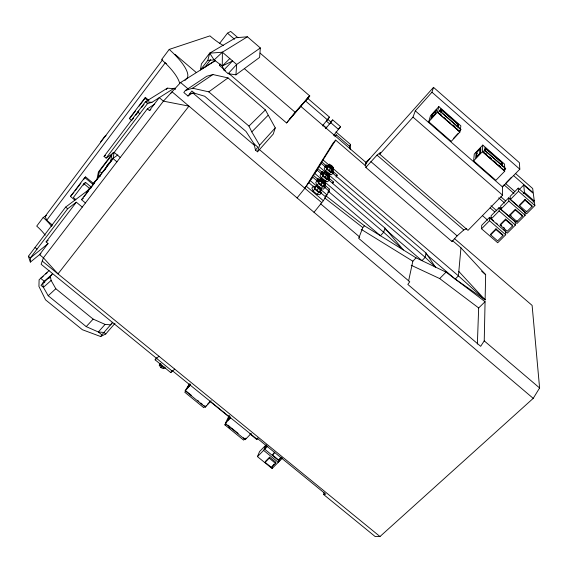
<?xml version="1.0" encoding="UTF-8"?>
<svg xmlns="http://www.w3.org/2000/svg" width="568" height="568" viewBox="0 0 568 568"><rect width="100%" height="100%" fill="white"/><g stroke="black" fill="none" stroke-linecap="round" stroke-linejoin="round"><path stroke-width="0.85" d="M40.924 253.527L30.374 262.104L30.381 257.879L67.656 208.775L76.325 202.201L82.261 207.1M223.863 69.971L232.582 60.961L222.287 66.002L222.379 52.199L247.414 36.799L260.336 47.96L259.59 57.432L235.926 74.827L228.173 73.67L223.863 69.971L222.287 66.002L214.143 59.952L209.691 53.186L235.826 37.729L247.414 36.799M490.667 234.868L490.674 234.158L495.942 228.84L502.9 234.861L502.914 235.578L497.625 240.882L490.667 234.868L495.949 229.543L495.942 228.84M491.1 219.106L491.135 215.712L499.066 207.625L515.155 221.605L515.368 225.07L507.302 233.15L491.1 219.106L499.123 210.955L499.066 207.625M503.575 229.472L505.577 231.211L505.69 234.754L497.703 242.749L481.572 228.797L489.51 220.725L489.552 217.317L493.556 220.789M320.679 203.869L359.672 237.034L358.685 238.347L409.741 281.756L407.838 284.426L480.67 346.317L484.234 340.871L485.072 301.7L446.043 272.129L416.074 257.851L364.429 225.808L325.521 195.527M426.334 254.372L455.216 279.073L485.115 299.847L485.647 274.656L460.96 247.854L452.163 240.292L452.021 241.542L365.82 167.425L366.275 166.424L335.688 140.118L332.869 143.37L304.867 188.256L297.092 197.927M477.361 344.045L478.668 307.948L485.072 301.7M481.572 228.797L481.7 225.319L489.552 217.317M485.654 151.045L485.782 148.717L501.587 162.547L501.594 165.806M484.696 151.131L484.894 147.63L502.481 163.023L502.502 166.183M473.62 160.907L482.36 151.691L482.8 145.074L504.604 164.159L504.703 171.224L495.871 180.326L473.62 160.907L474.266 154.106L482.8 145.074M235.926 74.827L236.657 64.461L260.336 47.96M479.917 149.029L479.562 153.701L476.566 156.86L476.971 152.146L479.917 149.029L481.039 150.016M476.169 152.728L475.693 158.053L480.386 153.104L480.769 147.857L476.169 152.728L477.283 153.708M460.96 247.854L458.419 275.863L455.216 279.073M215.251 60.535L200.469 69.836L201.391 63.95L209.691 53.186L222.379 52.199L236.657 64.461L228.173 73.67M459.895 132.046L460.882 125.89L438.837 106.592L430.459 115.851L428.726 121.751L451.233 141.382L459.895 132.046L437.303 112.287L438.837 106.592M458.078 127.85L458.625 124.641L440.846 109.077L439.824 110.206M113.039 158.614L114.047 152.799M457.226 126.671L457.673 124.115L441.691 110.128L440.15 111.818M110.597 161.809L111.782 155.135L99.407 171.394L98.079 178.217M332.663 173.141L425.993 252.994L425.198 257.325L421.967 260.655L385.679 229.664M96.879 179.8L98.42 171.983L113.302 152.416M408.598 280.89L412.844 261.202L416.074 257.851M441.08 112.542L441.691 110.128M440.264 111.342L440.846 109.077M109.468 162.775L108.318 163.811M200.469 69.836L207.817 60.329L209.691 53.186M454.272 238.432L532.11 305.406L539.6 387.98L533.224 398.36L379.992 536.519L375.221 536.582L323.533 494.451L324.001 492.754M432.212 114.331L430.885 118.939L435.486 113.863L436.728 109.333L432.212 114.331L433.341 115.318M189.939 93.507L194.497 93.195L204.686 96.248L246.015 131.442L254.073 143.889L255.465 150.073L257.51 151.805L259.59 145.245L275.26 127.857L265.398 109.922L228.016 77.908L212.915 74.543L206.773 76.247L185.388 90.482L183.826 92.506L187.98 96.035L192.296 93.053M328.517 179.85L384.983 228.095L383.67 232.248L380.418 235.727L328.652 191.572M379.751 154.198L413.007 117.114L415.293 110.852L431.971 92.215L433.519 87.358L519.386 162.668L519.812 169.193L502.51 186.922L502.559 195.129L468.004 230.359L379.751 154.198L380.539 152.387L377.031 155.107L365.82 167.425M275.26 127.857L273.272 134.027L257.51 151.805M266.995 446.384L265.675 445.312L259.569 451.532L257.46 456.629L272.072 468.515L278.27 462.309L279.094 460.101M266.491 444.9L264.731 449.238L279.399 461.18L279.946 459.711M274.607 452.142L272.434 454.954L278.753 460.101L280.919 457.29M275.523 463.346L275.913 462.302L269.615 457.169L265.533 461.294L265.121 462.331L271.419 467.457L275.523 463.346L269.211 458.206L269.615 457.169M272.072 468.515L272.64 467.031M364.429 225.808L362.81 227.569L358.99 237.53L359.672 237.034M271.419 467.457L274.159 464.063M257.46 456.629L263.616 450.374L265.675 445.312M249.877 433.888L256.736 439.483L257.382 437.964M229.337 415.272L225.297 423.444L245.213 439.66L245.894 438.127M365.132 165.892L366.502 162.902L369.974 158.465L433.519 87.358M104.519 170.215L105.385 168.838M229.571 416.252L227.413 420.632L230.359 417.501M229.827 416.344L228.3 419.454L230.558 417.054M314.019 212.297L323.334 200.731L329.149 191.146L324.548 187.22M327.942 192.204L329.568 189.208L325.024 185.338M332.699 183.414L333.473 181.987L328.858 178.04M336.093 177.138L337.193 175.093L332.493 171.074M189.279 384.025L185.175 390.791L205.282 407.157L206.134 405.609M349.526 148.859L349.483 146.232L350.477 144.442L335.944 131.932M92.74 184.188L97.1 179.112M103.681 170.982L106.713 166.978M190.039 383.911L188.264 386.836L189.925 384.998M189.627 384.245L187.348 388.008L190.244 384.799M106.436 166.19L110.838 161.134L110.107 162.313M304.867 188.256L312.719 177.131L317.313 181.05M312.719 177.131L311.122 178.956L317.086 170.088L321.793 174.106M317.086 170.088L315.524 171.877L321.254 163.378L325.954 167.397M321.254 163.378L319.727 165.132L335.688 140.118M334.95 136.781L336.206 134.801L349.483 146.232M333.622 135.475L340.559 126.685L332.713 119.912L330.477 122.525M109.383 162.931L109.063 163.385M156.576 357.812L155.128 359.842L170.762 372.58L172.139 370.499M325.698 128.659L332.713 119.912M320.92 190.039L321.531 189.172L319.585 186.78L317.022 185.253L314.764 187.965L316.71 190.365L319.287 191.892L320.92 190.039L318.343 188.512L316.397 186.112M323.071 186.247L325.286 183.563L323.355 181.213L320.828 179.687L319.223 181.526L318.605 182.364L320.537 184.728L323.071 186.247L325.286 183.563M319.287 191.892L321.531 189.172M322.404 125.918L329.497 117.143L307.586 98.257M328.808 177.131L329.376 176.328L327.488 174.042L325.031 172.544L322.865 175.136L324.754 177.436L327.225 178.927L328.808 177.131L326.337 175.633L324.449 173.332L325.031 172.544M325.762 181.717L325.173 182.541L322.674 181.036L320.764 178.707L321.36 177.891L323.852 179.396L325.762 181.717L324.697 182.924M325.492 170.883L323.362 173.439L325.492 170.883L327.921 172.367L329.781 174.617L329.227 175.405L327.395 174.291M327.225 178.927L329.376 176.328M331.179 171.962L333.267 169.434L331.421 167.212L329.028 165.742L327.488 167.503L326.927 168.256L328.773 170.492L331.179 171.962L333.267 169.434M327.913 165.941L327.36 166.687L329.433 164.202L331.797 165.657L333.622 167.851L333.082 168.597L331.307 167.503M314.764 187.965L318.591 183.471L317.342 180.638L315.73 182.477L316.972 185.317L318.272 186.425M318.605 182.364L320.828 179.687M320.125 181.689L319.166 180.525L319.77 179.708M326.927 168.256L329.028 165.742M329.433 164.202L328.886 164.94L330.711 167.141M46.647 215.442L43.189 217.48L36.721 226.099A36.728 18.02 34.5 0 1 45.227 235.166M223.558 45.653A24.062 6.141 39.1 0 1 209.926 35.876L169.207 49.416L161.568 59.612A40.023 12.418 37.8 0 1 179.616 83.049M100.593 141.908L104.803 136.292L106.067 135.681M162.647 59.746L45.142 216.33L46.661 220.327L52.618 225.219M46.661 220.327L165.267 62.764L166.325 63.659M74.997 200.199L70.453 196.45L84.746 177.543L85.612 176.925L93.436 183.421M132.01 120.806L129.334 118.549L144.797 98.094L145.564 97.625L148.93 100.472M73.982 192.304L70.453 196.45M75.04 190.905L80.855 183.215M83.496 179.722L85.612 176.925M130.654 117.342L135.447 111.001M139.174 106.074L145.564 97.625M30.374 262.104L28.4 256.267L65.632 207.107L90.837 188.164M154.688 104.121L147.361 108.85L114.203 152.423L106.117 158.117L104.05 156.392L145.394 101.807L167.347 88.161L173.51 88.622M86.272 192.431L89.432 188.292L91.136 187.007L85.59 182.406L83.858 183.67L73.357 197.529L75.821 199.56M132.663 119.252L133.7 117.888M135.766 115.162L138.862 111.065M141.446 107.657L144.031 104.249M83.496 185.168L85.59 182.406M106.117 158.117L147.51 103.589L151.954 102.311L174.156 88.21L175.668 88.707M147.361 108.85L149.419 110.59L159.281 97.653L163.421 101.154L188.945 106.131L57.993 273.911L43.416 257.808L39.547 254.649L48.053 243.487L46.107 241.897L76.325 202.201M85.434 202.954L81.472 199.673L112.904 158.465L117.867 154.908M84.078 196.72L88.764 190.578M90.326 188.533L94.494 183.073M101.771 173.531L99.109 177.017L100.465 176.016M102.829 172.139L112.4 159.594M166.303 89.524L167.347 88.161M171.018 93.152L172.054 91.796L533.224 398.36M184.976 80.486L186.034 79.101A40.229 12.034 38 0 0 169.207 49.416M219.518 43.502L227.477 33.192L230.665 31.417L237.985 37.736M49.082 270.581L39.107 279.776L38.936 286.407L45.561 299.861L82.381 329.731L100.614 336.512L105.776 333.984L115.006 323.306M204.97 67.01L210.664 59.64M51.951 274.436L44.24 281.231L41.01 285.392L43.402 287.337L48.202 295.743L86.222 326.614L98.356 331.989L101.885 334.857L112.783 322.241M187.98 96.035L191.899 90.979L194.497 93.195M48.763 278.54L52.59 273.62M225.446 70.574L219.397 65.391L220.462 64.028M286.563 122.951L295.119 112.251L309.759 95.942L286.563 122.951L228.805 73.45M289.481 119.457L309.404 95.935M164.315 367.652L163.414 368.667L160.829 367.567L159.253 365.167L160.261 363.882M255.465 150.073L257.9 147.14L254.073 143.889M112.507 322.454L110.526 324.832L105.08 324.392L93.152 319.109L55.813 288.736L51.113 280.457L50.353 276.495L42.621 283.311L43.402 287.337L51.113 280.457M304.121 102.68L309.759 95.942L260.108 53.108M95.254 181.483L94.785 182.023M327.807 119.124L329.497 117.143M325.443 128.396L326.557 127.09M338.876 128.631L340.559 126.685M335.156 136.015L336.206 134.801M100.614 336.512L101.757 335.198M155.128 359.842L158.905 356.207M324.633 166.822L326.153 165.082L328.595 165.6M325.712 166.63L324.172 168.398L325.379 171.053L326.927 169.285L325.712 166.63L328.183 167.148M320.579 173.567L322.134 171.784L324.647 172.296M324.172 173.971L321.623 173.467L320.054 175.263L321.282 178.011M316.326 180.638L317.917 178.828L320.508 179.31M322.865 175.136L324.449 173.332M316.163 186.687L313.486 186.219L311.86 188.072L313.103 190.962L317.05 194.32L319.72 194.76L321.346 192.914L320.075 190.024M319.166 180.525L322.858 176.208L321.623 173.467M328.773 170.492L330.327 168.724L332.727 170.201M159.253 365.167L160.595 363.626M324.754 177.436L326.337 175.633M165.394 367.908L163.882 368.043L160.219 365.061L161.12 364.038M313.103 190.962L314.736 189.109L313.486 186.219M332.607 169.008L333.622 167.851M329.092 174.22L330.64 172.459L333.104 172.956L331.556 174.71L329.092 174.22L327.239 172.636M320.537 184.728L322.155 182.882L324.69 184.408M328.744 175.803L329.781 174.617M160.829 367.567L162.178 366.026M316.71 190.365L318.343 188.512M332.436 172.48L333.451 171.33L332.536 169.363M329.199 179.935L326.664 179.452L325.081 181.256L327.622 181.724L329.199 179.935L327.949 177.195M328.574 179.36L329.61 178.174L328.68 176.151M325.102 187.262L322.489 186.801L320.87 188.633L323.49 189.094L325.102 187.262L324.15 185.132M163.882 368.043L164.784 367.02M317.05 194.32L318.683 192.467L321.346 192.914M324.52 186.567L325.578 185.367L324.64 183.272M105.08 324.392L98.356 331.989L103.887 332.443L105.776 333.984M336.185 176.243L337.193 175.093M332.436 183.152L333.473 181.987M328.51 190.401L329.568 189.208M328.077 192.353L329.149 191.146M170.762 372.58L174.724 369.108M95.161 181.128L94.068 182.619L94.565 182.257M452.021 241.542L457.126 235.876L463.793 229.948L466.74 228.698M185.175 390.791L190.472 384.926M428.726 121.751L437.303 112.287M439.547 110.938L437.978 112.663L459.299 131.307L460.882 129.603L459.924 128.411L440.64 111.541L439.547 110.938L460.882 129.603M215.549 60.513L180.603 82.53L163.421 101.154L43.416 257.808L41.123 264.269L172.125 371.046M86.222 326.614L93.152 319.109M457.077 126.316L458.625 124.641M207.426 404.359L210.352 401.193M205.282 407.157L211.225 400.724M453.349 138.549L458 133.537M225.297 423.444L230.7 417.721M243.48 437.765L244.822 438.858L243.615 440.108L224.829 424.821L226.021 423.558M484.213 150.364L485.782 148.717M484.596 150.343L482.999 152.025L504.079 170.464L505.69 168.795L504.689 167.574L485.619 150.896L484.596 150.343L505.69 168.795M501.43 164.109L502.481 163.023M245.213 439.66L251.269 433.37M256.736 439.483L257.929 438.248M502.275 186.694L504.065 184.856L513.983 193.511M506.081 182.782L511.505 177.209M259.59 145.245L251.801 131.897L268.032 115.354M508.68 197.841L500.664 206.006L500.735 209.315L516.994 223.451L525.144 215.293L524.825 211.907L508.68 197.841L508.836 201.079L525.144 215.293M518.236 188.107L510.142 196.358L510.305 199.581L526.628 213.809L534.864 205.566L534.438 202.272L518.236 188.107L518.492 191.267L534.864 205.566M490.475 218.822L491.654 217.622M500.294 208.839L501.487 207.625M519.479 189.321L523.724 185.005L533.309 193.383L534.275 200.965L533.025 202.222M264.731 449.238L267.84 446.079M500.735 209.315L508.836 201.079M510.305 199.581L518.492 191.267M523.22 193.653L524.463 192.389L523.724 185.005M411.211 265.277L439.682 278.569L446.043 272.129M500.252 224.495L505.577 219.12L512.556 225.184L512.592 225.886L507.245 231.247L500.266 225.191L500.252 224.495L501.516 225.595M509.922 214.732L515.304 209.308L522.311 215.414L522.368 216.096L516.965 221.506L509.957 215.414L509.922 214.732L511.193 215.84M524.974 199.553L519.543 205.034L519.592 205.694L526.628 211.829L532.088 206.361L532.01 205.694L524.974 199.553L525.038 200.206L532.088 206.361M265.121 462.331L269.211 458.206M272.434 454.954L274.798 452.575M500.266 225.191L505.598 219.816L505.577 219.12M509.957 215.414L515.346 209.982L515.304 209.308M519.592 205.694L525.038 200.206M278.753 460.101L281.124 457.73M279.399 461.18L282.523 458.056M222.287 66.002L229.813 58.575M251.801 131.897L248.954 126.103L265.398 109.922M222.379 52.199L214.143 59.952L207.817 60.329M48.202 295.743L55.813 288.736M365.735 162.27L369.974 158.465M365.295 163.982L366.502 162.902L301.061 106.599M43.594 283.105L44.886 281.969M41.783 277.454L43.125 276.289M45.802 273.968L47.144 272.803M48.003 243.715L30.381 257.879L28.4 256.267M46.107 241.897L48.159 240.264M81.472 199.673L83.503 198.125M185.388 90.482L192.616 88.225L208.783 91.853L228.016 77.908M104.05 156.392L105.506 155.376M192.616 88.225L212.915 74.543M149.419 110.59L150.868 109.638M219.397 65.391L220.881 64.418M129.334 118.549L130.122 118.045M323.533 494.451L325.776 494.167L257.702 438.659L256.764 438.972L172.466 370.79M151.954 102.311L145.394 101.807L147.51 103.589M224.829 424.821L226 424.992M323.859 185.054L325.578 185.367M317.342 180.638L319.969 181.121M327.942 177.855L329.61 178.174M331.833 170.996L333.451 171.33M361.191 229.323L412.844 261.202M99.407 171.394L102.112 173.091M439.682 278.569L478.668 307.948M324.612 197.877L362.81 227.569M210.096 401.462L229.302 417.118M263.616 450.374L278.27 462.309M191.352 395.335L185.928 390.919L184.763 392.218L203.727 407.654L204.913 406.368L203.557 405.268M197.458 400.298L198.807 401.406M200.845 403.06L202.201 404.16M228.038 425.198L230.054 426.838M231.396 427.931L238.106 433.391M228.712 427.207L230.076 428.315M40.399 278.107L44.24 281.231M35.024 247.52L37.012 249.146M42.259 261.074L379.992 536.519M65.632 207.107L67.656 208.775M83.858 183.67L89.432 188.292M84.746 177.543L93.244 184.593M112.904 158.465L116.937 161.837M114.203 152.423L120.26 157.492M137.712 111.946L139.82 113.721M144.797 98.094L148.17 100.948M314.736 189.109L318.683 192.467M306.493 186.396L323.334 200.731M180.603 82.53L188.413 89.176M192.971 93.053L254.847 145.699M259.533 149.689L321.694 202.577M484.234 340.871L539.6 387.98M174.156 88.21L175.469 89.325M317.654 168.462L322.262 172.409M322.858 176.208L326.664 179.452M314.928 173.567L320.991 178.742M325.038 182.193L383.67 232.248L403.337 249.948L384.983 228.095M175.043 54.393L196.365 72.597M313.351 175.377L317.888 179.247M318.591 183.471L322.489 186.801M208.783 91.853L248.954 126.103M310.447 180.78L316.44 185.885M320.43 189.293L327.09 194.966M308.836 182.633L313.493 186.595M320.806 192.829L325.464 196.798M323.263 160.141L329.312 165.323M332.678 168.199L458.419 275.863L485.115 299.847L458.816 271.44M483.105 298.129L485.115 299.847M321.751 161.873L325.776 165.323M326.927 169.285L330.64 172.459M319.195 166.694L325.23 171.856M329.255 175.299L425.198 257.325L435.358 267.038L425.993 252.994M434.037 265.909L435.358 267.038M323.05 125.081L326.288 127.871M481.671 271.241L485.647 274.656M244.346 68.636L295.119 112.251M377.031 155.107L463.793 229.948M227.477 33.192L234.477 39.227M305.35 100.813L327.53 119.919M330.782 122.723L338.727 129.568M370.861 161.603L457.126 235.876M482.509 215.684L487.742 220.221M495.949 229.543L502.914 235.578M499.123 210.955L515.368 225.07M491.008 205.744L496.922 210.877M505.598 219.816L512.592 225.886M490.134 207.881L494.728 211.871M503.418 227.243L504.682 228.336M496.226 223.103L497.561 224.261M489.51 220.725L505.69 234.754M415.293 110.852L502.51 186.922M413.007 117.114L502.559 195.129M500.912 196.855L505.534 200.873M515.346 209.982L522.368 216.096M498.711 197.863L504.64 203.024M513.316 175.349L533.231 192.772L532.685 188.526L515.666 173.631M453.03 124.96L454.982 126.664M485.526 153.381L486.811 154.503M439.675 113.607L440.974 114.736M484.589 152.884L486.584 154.624M489.24 156.946L491.235 158.685M493.89 161.007L495.878 162.753M498.534 165.075L499.861 166.232M439.071 113.266L441.066 115.013M443.722 117.335L445.717 119.081M448.372 121.403L450.367 123.149M453.023 125.471L454.357 126.636M457.013 128.957L459.299 131.307M484.681 153.154L486.648 154.872M489.275 157.173L491.249 158.898M493.876 161.198L495.85 162.917M498.477 165.217L500.451 166.942M482.36 151.691L504.703 171.224M524.463 192.389L534.275 200.965M505.477 183.4L514.743 191.487M431.971 92.215L519.812 169.193M328.474 166.495L330.327 168.724M324.924 171.657L326.792 173.922M503.078 169.236L504.079 170.464M320.224 180.517L322.155 182.882M331.861 170.301L333.104 172.956M326.153 165.082L327.061 167.042M322.134 171.784L323.05 173.815M317.917 178.828L319.152 181.618M159.913 363.449L160.219 365.061M526.564 211.154L526.628 211.829M516.915 220.817L516.965 221.506M350.477 144.442L350.548 149.739M43.189 217.48A36.899 17.757 34.7 0 1 51.745 226.568M321.289 184.55A1.413 0.426 41.5 0 1 321.005 184.33M320.735 184.075A1.413 0.426 41.5 0 1 320.501 183.819M330.342 170.727A1.342 0.391 41.5 0 1 329.987 170.656M326.373 177.656A1.377 0.405 41.5 0 1 325.755 177.457M325.208 177.06A1.377 0.405 41.5 0 1 324.946 176.818M435.841 110.49L434.726 114.523L431.786 117.761L432.951 113.685L435.841 110.49M330.952 122.063L329.667 123.923L326.422 121.133L327.736 119.287L330.952 122.063M318.123 187.334A1.427 0.44 41.5 0 0 320.04 188.704A1.427 0.44 41.5 0 0 318.982 187.099A1.427 0.44 41.5 0 0 318.123 187.334M321.928 181.732A1.413 0.426 41.5 0 0 323.817 183.095A1.413 0.426 41.5 0 0 322.766 181.511A1.413 0.426 41.5 0 0 321.928 181.732M322.446 179.907A1.392 0.419 41.5 0 0 324.314 181.249A1.392 0.419 41.5 0 0 323.277 179.694A1.392 0.419 41.5 0 0 322.446 179.907M330.484 166.09A1.328 0.376 41.5 0 0 332.259 167.382A1.328 0.376 41.5 0 0 331.258 165.92A1.328 0.376 41.5 0 0 330.484 166.09M326.564 172.828A1.363 0.398 41.5 0 0 328.382 174.149A1.363 0.398 41.5 0 0 327.36 172.636A1.363 0.398 41.5 0 0 326.564 172.828M330.093 167.659A1.349 0.383 41.5 0 0 331.889 168.966A1.349 0.383 41.5 0 0 330.874 167.475A1.349 0.383 41.5 0 0 330.093 167.659M326.11 174.525A1.377 0.405 41.5 0 0 327.949 175.86A1.377 0.405 41.5 0 0 326.919 174.326A1.377 0.405 41.5 0 0 326.11 174.525"/></g></svg>
